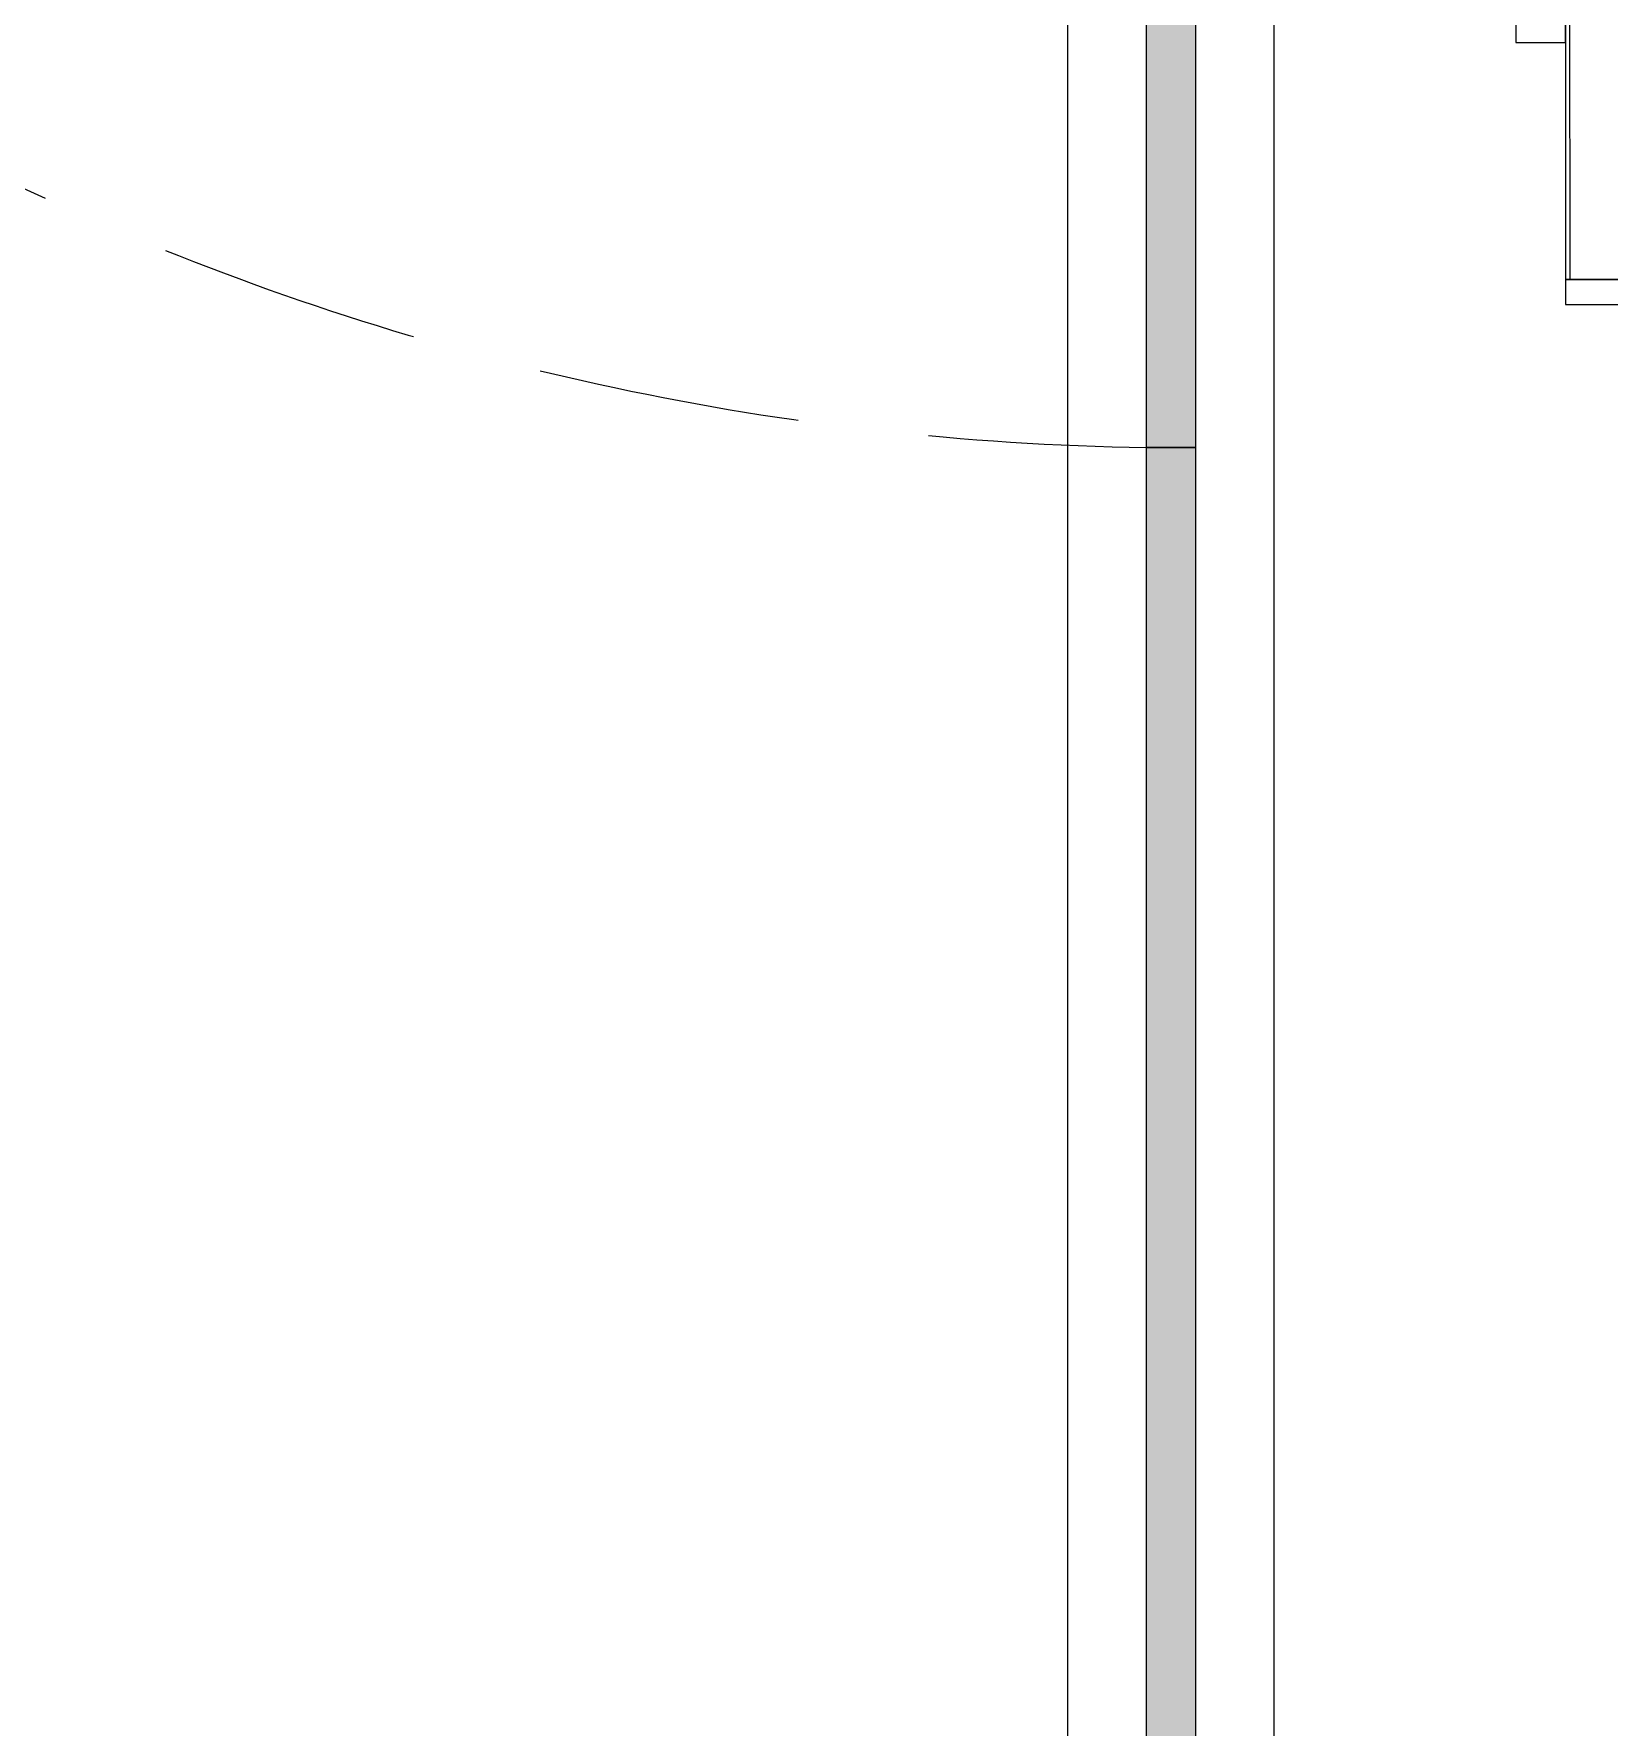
# Model space of a CAD drawing. Header units: millimetres. Extents: x 307301 to 459443, y -2888111 to -2805601.
# Drawn here: x 440237.5 to 440618.5, y -2878339.5 to -2877930 of the extents above; entities that cross this region are included whole.
import ezdxf

# ---------------------------------------------------------------- set-up
doc = ezdxf.new("R2010")
doc.units = ezdxf.units.MM
doc.header["$LTSCALE"] = 10
doc.header["$MEASUREMENT"] = 0
doc.linetypes.add('DASHED', pattern=[19.05, 12.7, -6.35])
doc.linetypes.add('HIDDEN', pattern=[9.525, 6.35, -3.175])
doc.layers.add('A-FURN HATCH', color=7, linetype='Continuous', lineweight=0, true_color=0xffffff)
doc.layers.add('Door', color=4, linetype='Continuous', lineweight=9)
for name, color, linetype in [('Furniture - Plan', 3, 'Continuous'), ('GLASS', 4, 'Continuous'), ('PDA FURNITURE', 6, 'Continuous')]:
    doc.layers.add(name, color=color, linetype=linetype)

# ---------------------------------------------------------------- blocks, each defined once
blk = doc.blocks.new('sdytreytruy')
at = {"layer": 'Furniture - Plan'}
h = blk.add_hatch(color=131, dxfattribs=at)
h.dxf.hatch_style = 1
h.paths.add_polyline_path([(-45330.98, -403218.55), (-45318.98, -403218.55), (-45318.98, -402518.55), (-45330.98, -402518.55)])
at = {"layer": 'Furniture - Plan', "color": 131, "ltscale": 10}
blk.add_lwpolyline([(-45330.98, -403218.55), (-45318.98, -403218.55), (-45318.98, -402518.55), (-45330.98, -402518.55)], close=True, dxfattribs=at)
at = {"layer": 'Furniture - Plan', "color": 3, "linetype": 'DASHED', "ltscale": 0.5}
blk.add_arc((-45321.31, -402558.58), 660.04, 181.90707, 269.16053, dxfattribs=at)
blk = doc.blocks.new('*U104')
at = {"layer": 'GLASS'}
h = blk.add_hatch(color=131, dxfattribs=at)
h.dxf.hatch_style = 1
h.paths.add_polyline_path([(1311383.11, -244483.02), (1310653.27, -244483.02), (1310653.27, -244495.02), (1311383.11, -244495.02)])
at = {"layer": 'GLASS', "color": 131, "elevation": 0}
for points in [[(1309953.27, -244514.02), (1311383.11, -244514.02), (1311383.11, -244464.02), (1309953.27, -244464.02)], [(1311383.11, -244483.02), (1310653.27, -244483.02), (1310653.27, -244495.02), (1311383.11, -244495.02)]]:
    blk.add_lwpolyline(points, close=True, dxfattribs=at)
at = {"layer": 'Door', "rotation": 90.00000000000004}
blk.add_blockref('sdytreytruy', (907434.73, -199164.04, 0), dxfattribs=at)
blk = doc.blocks.new('D75')
at = {"color": 3, "linetype": 'HIDDEN', "ltscale": 2, "elevation": 0}
for points in [[(325158.15, -2817762.34), (325158.13, -2817108.92), (325116.13, -2817108.92), (325116.15, -2817762.34)], [(325157.15, -2817762.34), (325157.13, -2817108.92), (325117.13, -2817108.92), (325117.15, -2817762.34)], [(325104.15, -2817705.01), (325116.15, -2817705.01), (325116.15, -2817643.01), (325104.15, -2817643.01)], [(325158.15, -2817768.34), (325158.15, -2817762.34), (325116.15, -2817762.34), (325116.15, -2817768.34)]]:
    blk.add_lwpolyline(points, close=True, dxfattribs=at)

msp = doc.modelspace()

# ---------------------------------------------------------------- block references
at = {"layer": 'A-FURN HATCH', "color": 3, "rotation": 270}
msp.add_blockref('*U104', (685001.55, -1567376.7, 0), dxfattribs=at)
at = {"layer": 'PDA FURNITURE'}
msp.add_blockref('D75', (115491.81, -60227.05), dxfattribs=at)

doc.saveas('drawing.dxf')
